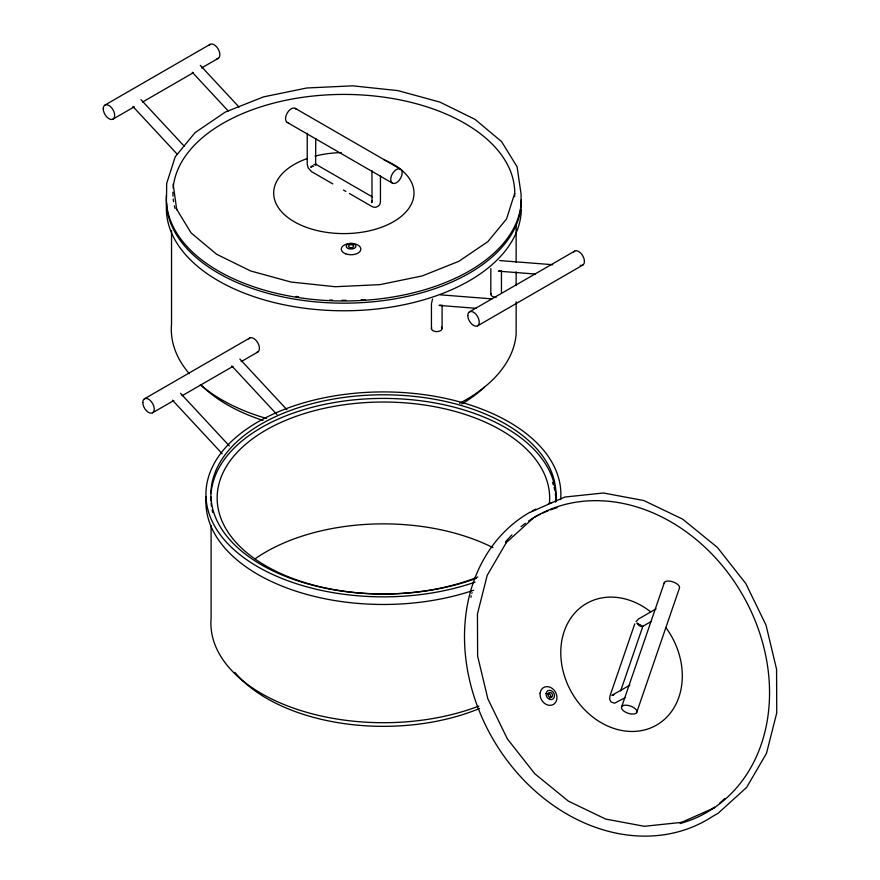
<?xml version="1.0" encoding="UTF-8"?>
<svg xmlns="http://www.w3.org/2000/svg" width="880" height="880" viewBox="0 0 880 880"><rect width="100%" height="100%" fill="white"/><g stroke="black" fill="none" stroke-linecap="round" stroke-linejoin="round"><path stroke-width="1.32" d="M471.009 597.289L471.152 595.738M490.831 268.576L490.798 294.272M372.394 200.563L371.47 202.565L372.042 202.312L371.921 170.588M371.921 201.41L372.064 200.75M315.755 138.611L315.612 164.681A4.257 2.376 -1.6 0 1 315.183 165.264M514.602 193.611L506.561 218.955L487.905 241.604L458.887 261.294L422.235 275.935L379.929 284.636L335.17 286.715L290.994 282.04L250.679 270.985L216.568 254.232L191.125 232.947L176.44 208.923L176.737 209.792L173.151 184.118M620.642 690.954L642.4 627.627M621.764 706.552L664.422 582.417M636.625 712.679A8.085 3.806 19 0 0 627.374 705.287A8.085 3.806 19 0 0 623.579 710.897A8.085 3.806 19 0 0 636.625 712.679L679.283 588.544A8.085 3.806 19 0 0 673.057 581.878A8.085 3.806 19 0 0 664.103 583.363M634.755 623.898L609.95 696.069L609.642 699.325L611.094 701.976L614.581 703.219L625.273 697.62M432.575 298.98L431.442 303.6L431.442 328.537M471.801 593.318L472.142 592.669M506.363 542.498L487.19 575.355L477.444 613.943L477.631 656.117L487.828 698.731L507.342 738.87L534.842 773.817L568.447 801.185L605.638 819.049L644.292 826.287L681.582 822.382M312.279 165.858C310.904 168.949 309.298 166.1 312.598 166.419A4.257 2.376 -1.6 0 0 313.632 166.166M636.053 621.522L638.506 619.003L656.062 608.861M506.132 542.718L533.313 518.067M440.814 305.129L439.054 305.426L475.937 308.297M500.17 270.864L498.399 271.161L535.282 274.032M104.918 105.094L210.111 44.363M113.003 119.108L134.277 106.821M142.549 102.047L193.369 72.699M201.652 67.925L218.196 58.377M144.485 398.783L249.678 338.052M152.57 412.786L173.844 400.51M182.116 395.736L232.936 366.388M241.208 361.614L257.763 352.055M469.491 311.839L574.684 251.108M477.576 325.842L582.769 265.111M643.379 625.977L651.552 621.258M613.437 694.815L612.029 695.211L629.838 685.19M612.249 695.332L614.086 694.705M529.826 512.49L564.795 497.046L603.482 492.987L643.841 500.555L682.572 519.09L717.365 547.404L745.822 583.572L766.018 625.119L776.567 669.218L776.754 712.866L766.491 753.346L746.603 787.435L718.124 813.252L712.36 816.585A177.474 144.914 60 0 1 494.56 741.807A177.474 144.914 60 0 1 529.804 512.314M681.274 822.47L714.648 807.686M313.797 164.527L315.898 164.307L372.504 196.988M499.653 260.557L552.75 264.715M440.308 294.822L492.041 298.881M638.561 624.019C635.459 623.909 637.406 621.313 638.198 624.536A4.257 3.41 58.2 0 0 639.793 625.999M639.617 624.382L640.585 624.866M295.284 108.394L400.477 169.125A8.085 4.664 -60 0 1 397.914 181.643A8.085 4.664 -60 0 1 390.918 177.606A8.085 4.664 -60 0 1 400.477 169.125M287.199 122.397L392.392 183.128M332.827 183.92L311.498 171.6L308.143 167.827L307.241 164.23L307.241 133.265M343.486 190.069L345.862 191.444M349.415 193.49L371.921 206.492C375.529 208.868 380.699 205.876 380.446 201.575L380.446 176M315.821 164.252L316.217 164.648L315.755 164.065M641.421 625.416C642.532 626.692 643.698 626.34 642.466 626.516L641.685 626.527A4.257 3.41 58.2 0 1 640.728 626.406M200.288 65.351L239.03 107.063M192.258 72.248L228.184 110.913M140.943 99.616L184.294 146.289M132.913 106.513L177.122 154.099M239.844 359.04L286.902 409.684M231.825 365.937L276.958 414.524M180.499 393.305L229.394 445.94M172.48 400.202L222.211 453.739M521.092 203.687L521.092 194.26L517.077 166.727L501.556 141.581L475.024 119.361L439.857 102.091L398.024 90.629L352.737 85.833L306.845 87.978L263.472 96.899L225.269 112.079L195.063 132.638L175.23 156.772L166.661 183.458L166.584 193.358A177.474 102.465 0 0 0 338.349 300.938A177.474 102.465 0 0 0 521.312 199.694M516.142 225.588L516.142 262.328M516.142 271.843L516.142 285.45M516.142 301.785L516.142 334.444A172.524 99.605 0 0 1 459.525 403.315M501.446 270.798L501.446 292.963M442.101 305.052L442.101 328.537M211.101 525.558L211.101 618.079A172.524 99.605 0 0 0 298.078 709.676A172.524 99.605 0 0 0 478.885 706.068M171.534 230.505L171.534 324.39A172.524 99.605 0 0 0 189.31 373.703M573.771 251.944A8.085 4.664 60 0 1 583.253 256.707A8.085 4.664 60 0 1 580.206 265.342M496.122 297.341A5.324 3.08 0 0 1 490.974 293.469M441.386 326.997A5.324 3.08 0 0 1 437.47 331.584A5.324 3.08 0 0 1 431.629 327.734M209.198 45.21A8.085 4.664 60 0 1 218.196 49.038A8.085 4.664 60 0 1 217.008 58.74M266.574 418.473A172.524 99.605 0 0 1 200.321 384.692M365.233 299.541A172.524 99.605 0 0 1 361.13 299.805M346.038 300.3A172.524 99.605 0 0 1 341.935 300.3M332.431 300.091A172.524 99.605 0 0 1 329.725 299.97M298.672 296.824A172.524 99.605 0 0 1 296.043 296.406M521.312 201.872A177.474 102.465 0 0 1 338.349 303.116A177.474 102.465 0 0 1 166.584 195.536M521.312 209.484A177.474 102.465 0 0 1 338.349 310.728A177.474 102.465 0 0 1 166.584 203.148M484.253 387.288A164.747 95.117 0 0 1 461.736 403.975M262.944 420.398A164.747 95.117 0 0 1 200.585 384.516M248.765 338.899A8.085 4.664 60 0 1 257.763 342.727A8.085 4.664 60 0 1 256.575 352.429M476.355 578.303A172.524 99.605 0 0 1 221.573 528.902A172.524 99.605 0 0 1 359.557 395.736A172.524 99.605 0 0 1 555.423 501.996M212.729 512.523A172.524 99.605 0 0 1 212.124 509.927M211.442 506.022A172.524 99.605 0 0 1 211.134 503.404M210.947 500.786A172.524 99.605 0 0 1 210.892 496.87M211.101 492.987A172.524 99.605 0 0 1 390.984 398.508A172.524 99.605 0 0 1 555.808 501.743M552.541 482.372A172.524 99.605 0 0 1 553.366 484.924M554.081 487.498A172.524 99.605 0 0 1 554.686 490.083M555.368 493.999A172.524 99.605 0 0 1 555.786 497.926M475.068 582.131A177.474 102.465 0 0 1 216.381 529.034A177.474 102.465 0 0 1 357.368 393.03A177.474 102.465 0 0 1 560.659 499.554M473.726 590.205A177.474 102.465 0 0 1 291.599 589.699A177.474 102.465 0 0 1 206.151 496.837M477.829 577.005A166.243 95.975 0 0 1 229.383 534.138A166.243 95.975 0 0 1 355.652 403.381A166.243 95.975 0 0 1 549.439 502.854M255.101 558.811A166.243 95.975 0 0 1 492.976 547.657M479.512 708.488A164.747 95.117 0 0 1 234.861 672.353M666.127 627.924A70.158 57.288 60 0 1 641.322 730.642A70.158 57.288 60 0 1 560.989 647.108A70.158 57.288 60 0 1 650.606 611.787M547.635 693.561A2.596 2.123 60 0 1 549.868 698.192M534.468 517.231A170.907 139.546 60 0 1 540.496 514.118M542.971 512.963A170.907 139.546 60 0 1 547.998 510.851M550.539 509.872A170.907 139.546 60 0 1 556.996 507.716M724.878 798.446A170.907 139.546 60 0 1 719.752 802.978M714.406 807.18A170.907 139.546 60 0 1 712.206 808.764M505.428 542.014A170.907 139.546 60 0 1 511.918 534.919M521.048 526.647A170.907 139.546 60 0 1 525.349 523.314M528.649 520.96A170.907 139.546 60 0 1 737.649 586.707A170.907 139.546 60 0 1 712.206 809.094M711.073 809.82A170.907 139.546 60 0 1 680.141 823.526M532.169 510.994A177.474 144.914 60 0 1 535.788 509.113M548.317 503.723A177.474 144.914 60 0 1 552.189 502.392M384.076 159.896A70.158 40.513 0 0 1 395.23 220.671A70.158 40.513 0 0 1 289.443 218.669A70.158 40.513 0 0 1 307.45 158.455M315.04 156.145A70.158 40.513 0 0 1 341.231 152.603M349.888 247.775A2.596 1.496 0 0 1 351.868 247.687M288.387 122.76A8.085 4.664 -60 0 1 287.199 113.058A8.085 4.664 -60 0 1 296.197 109.23M175.021 208.472A170.907 98.67 0 0 1 174.35 205.766M173.591 201.696A170.907 98.67 0 0 1 173.239 198.968M173.019 196.24A170.907 98.67 0 0 1 172.942 192.159M173.151 188.111A170.907 98.67 0 0 1 351.296 94.512A170.907 98.67 0 0 1 514.635 196.713M467.808 315.535A8.085 4.664 60 0 0 476.388 326.205A8.085 4.664 60 0 0 476.388 314.776A8.085 4.664 60 0 0 467.808 315.535M103.246 108.801A8.085 4.664 60 0 0 111.815 119.471A8.085 4.664 60 0 0 111.815 108.031A8.085 4.664 60 0 0 103.246 108.801M142.802 402.49A8.085 4.664 60 0 0 151.382 413.16A8.085 4.664 60 0 0 151.382 401.72A8.085 4.664 60 0 0 142.802 402.49M548.053 694.221A2.596 2.123 60 0 0 551.144 697.389A2.596 2.123 60 0 0 551.639 693.286A2.596 2.123 60 0 0 548.053 694.221M540.111 693.187A9.768 7.975 60 0 0 551.76 705.122A9.768 7.975 60 0 0 553.641 689.656A9.768 7.975 60 0 0 540.111 693.187M546.084 693.561A4.884 3.993 60 0 0 551.903 699.523A4.884 3.993 60 0 0 552.849 691.801A4.884 3.993 60 0 0 546.084 693.561M349.646 247.467A2.596 1.496 0 0 0 353.65 246.29A2.596 1.496 0 0 0 349.888 244.871A2.596 1.496 0 0 0 349.646 247.467M345.741 253.836A9.768 5.643 0 0 0 360.822 249.414A9.768 5.643 0 0 0 346.632 244.079A9.768 5.643 0 0 0 345.741 253.836M348.403 248.578A4.884 2.816 0 0 0 355.938 246.356A4.884 2.816 0 0 0 348.843 243.694A4.884 2.816 0 0 0 348.403 248.578"/></g></svg>
